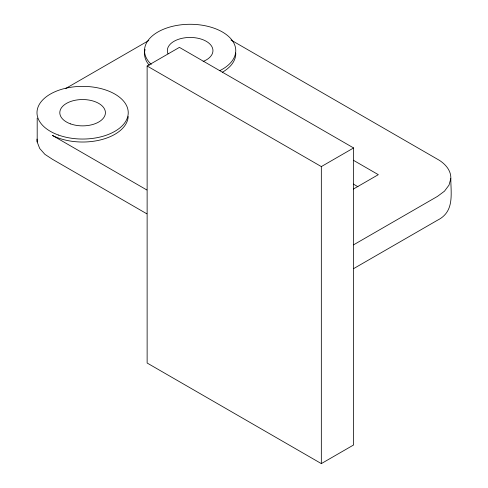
<?xml version="1.0" encoding="UTF-8"?>
<svg xmlns="http://www.w3.org/2000/svg" width="488" height="488" viewBox="0 0 488 488"><rect width="100%" height="100%" fill="white"/><g stroke="black" fill="none" stroke-linecap="round" stroke-linejoin="round"><path stroke-width="0.73" d="M146.839 213.811L52.436 159.283L44.878 154.33L39.693 148.45L37.192 142.008L37.192 118.163M230.964 39.998L439.426 160.351A45.695 26.383 0 0 1 450.808 178.596L449.015 185.117L444.476 191.18L437.468 196.396L353.532 244.854M65.862 88.407L148.816 40.51M147.132 66.014L179.407 47.379L353.611 147.956L353.611 444.965L321.33 463.6L147.132 363.023L147.132 66.014L321.33 166.591L353.611 147.956M353.367 189.069L378.322 174.667L353.336 160.241M353.519 268.681L437.468 220.234C454.499 211.719 450.906 194.724 450.808 178.596M353.336 184.08L357.942 186.733M146.839 189.972L52.448 135.444A45.616 26.34 0 0 0 100.729 139.855A45.616 26.34 0 0 0 128.204 116.51M321.33 166.591L321.33 463.6M37.186 142.008A45.683 26.376 0 0 1 36.996 139.068M151.286 64.422A45.622 26.34 0 0 1 164.243 28.938A45.622 26.34 0 0 1 226.298 34.556A45.622 26.34 0 0 1 219.82 70.626M235.747 52.966A45.616 26.34 0 0 1 222.4 72.224M149.261 65.288A45.616 26.34 0 0 1 145.082 49.483M168.012 53.82A22.808 13.17 0 0 1 181.994 38.32A22.808 13.17 0 0 1 210.316 44.475A22.808 13.17 0 0 1 203.13 61.451M58.572 135.091A45.622 26.34 0 0 0 128.21 113.533A45.622 26.34 0 0 0 61.049 89.493A45.622 26.34 0 0 0 58.572 135.091M70.589 123.897A22.814 13.17 0 0 0 105.408 113.118A22.814 13.17 0 0 0 71.834 101.101A22.814 13.17 0 0 0 70.589 123.897"/></g></svg>
